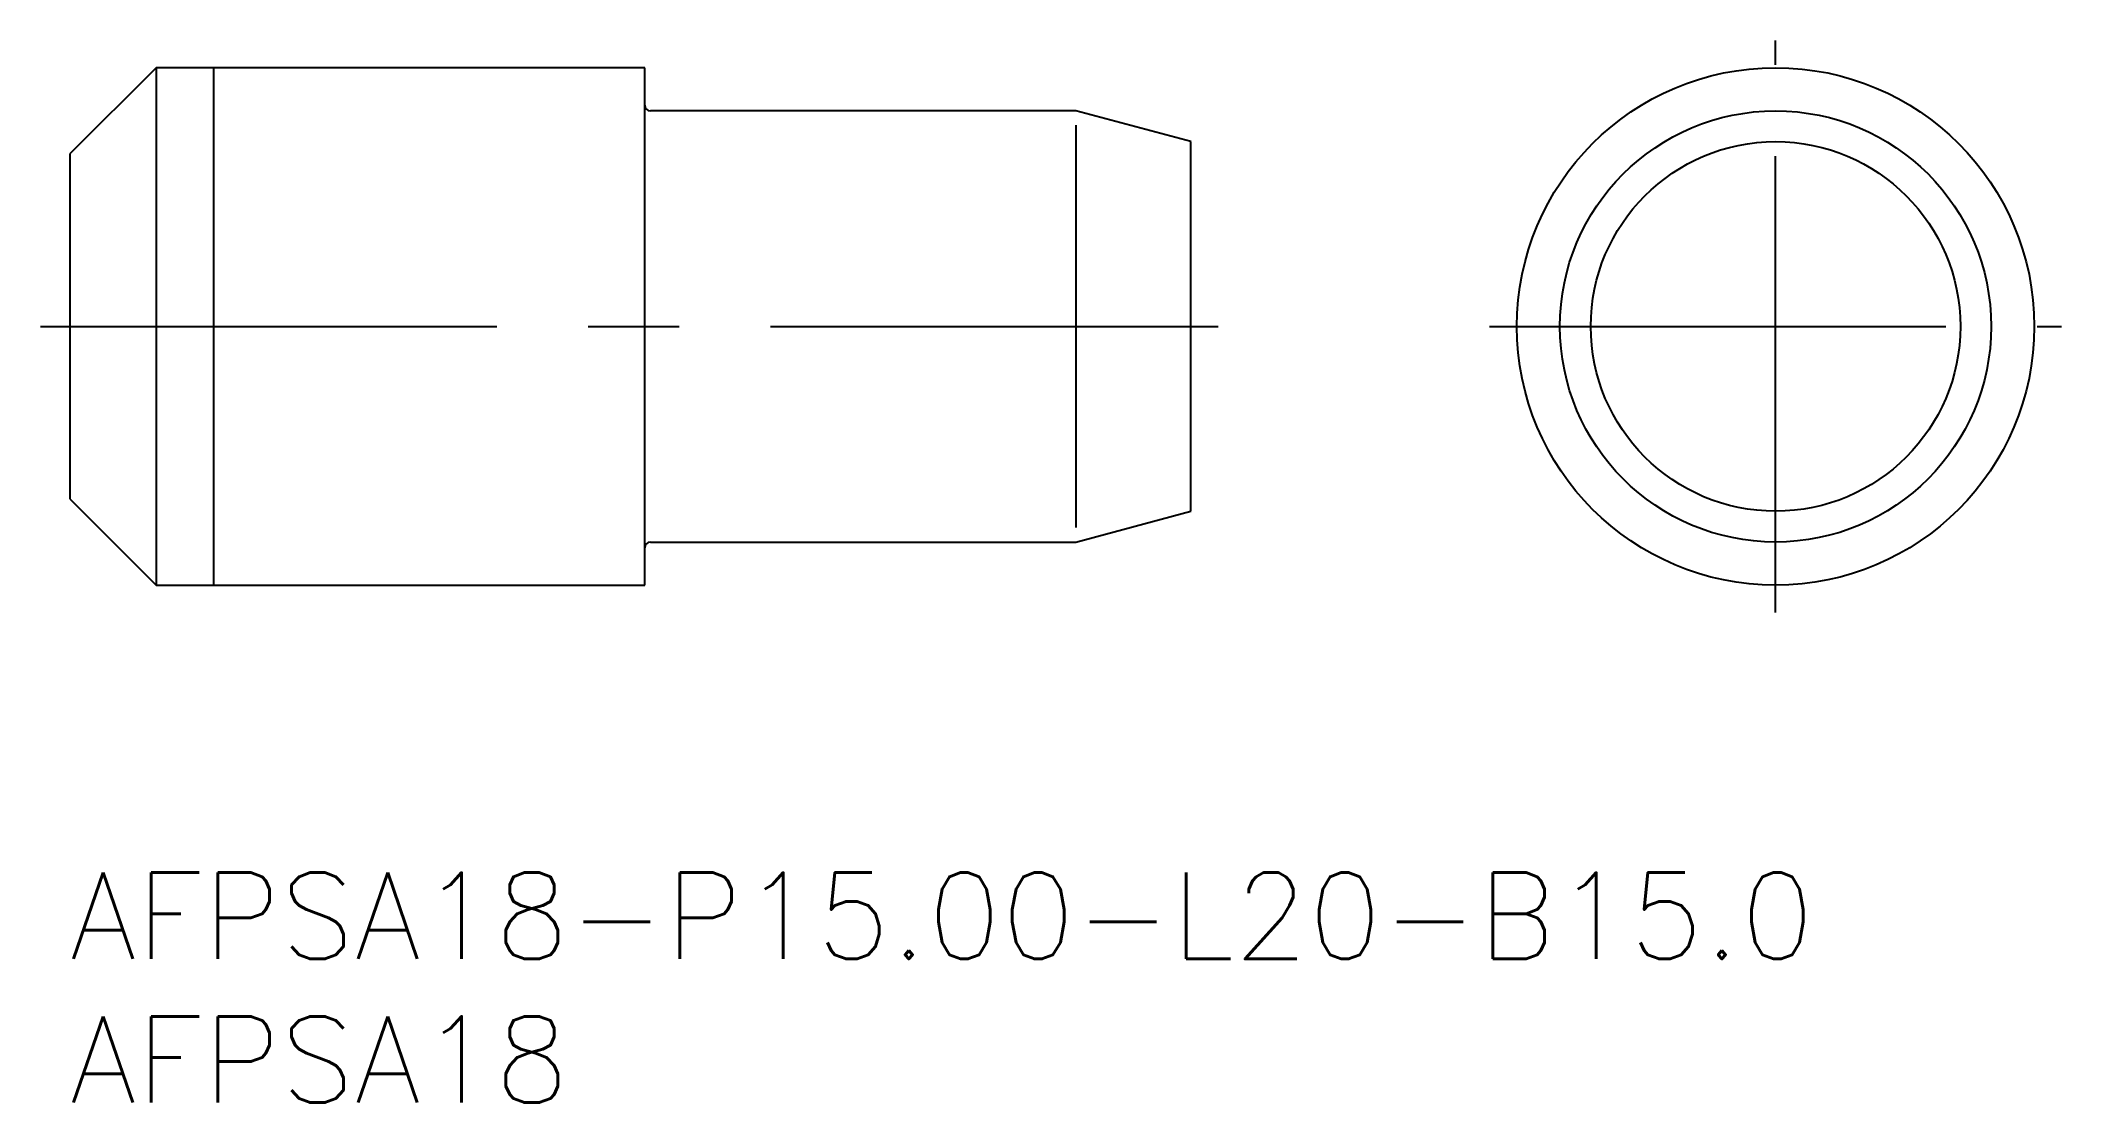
# Model space of a CAD drawing. Extents: x -1 to 69.3, y -8 to 28.9.
import ezdxf

# ---------------------------------------------------------------- set-up
doc = ezdxf.new("R2010")
doc.units = 0
doc.header["$LTSCALE"] = 0.5
doc.linetypes.add('CENTER', pattern=[50.8, 31.75, -6.35, 6.35, -6.35])
for name, color, linetype in [('MSM_CENTER', 1, 'CENTER'), ('MSM_CONTINUOUS', 7, 'CONTINUOUS'), ('MSM_NARROW', 5, 'CONTINUOUS'), ('MSM_PART_NUMBER', 7, 'CONTINUOUS')]:
    doc.layers.add(name, color=color, linetype=linetype)
doc.styles.get("Standard").update_dxf_attribs({"font": 'txt.shx', "height": 1.5, "bigfont": 'bigfont.shx'})

# ---------------------------------------------------------------- blocks, each defined once
blk = doc.blocks.new('*U14')
at = {"layer": 'MSM_PART_NUMBER'}
blk.add_text('AFPSA18-P15.00-L20-B15.0', height=3, dxfattribs=at).set_placement((0, -3))
blk = doc.blocks.new('*U15')
at = {"layer": 'MSM_PART_NUMBER'}
blk.add_text('AFPSA18', height=3, dxfattribs=at).set_placement((0, -8))

msp = doc.modelspace()

# ---------------------------------------------------------------- linework, layer by layer
at = {"layer": 'MSM_CENTER'}
for p, q in [((59.338, 9.05), (59.338, 28.95)), ((-1.025, 19), (39.95, 19)), ((49.388, 19), (69.288, 19))]:
    msp.add_line(p, q, dxfattribs=at)
at = {"layer": 'MSM_CONTINUOUS'}
for p, q in [((3, 28), (0, 25)), ((20, 28), (3, 28)), ((3, 28), (3, 10)), ((20, 10), (20, 28)), ((35, 26.5), (20.2, 26.5)), ((39, 25.428), (35, 26.5)), ((39, 12.572), (39, 25.428)), ((0, 25), (0, 13)), ((0, 13), (3, 10)), ((35, 11.5), (39, 12.572)), ((20.2, 11.5), (35, 11.5)), ((3, 10), (20, 10))]:
    msp.add_line(p, q, dxfattribs=at)
for radius in [9, 7.5, 6.428]:
    msp.add_circle((59.338, 19), radius, dxfattribs=at)
for centre, start, end in [((20.2, 26.7), 180, 270), ((20.2, 11.3), 90, 180)]:
    msp.add_arc(centre, 0.2, start, end, dxfattribs=at)
at = {"layer": 'MSM_NARROW'}
for p, q in [((5, 28), (5, 10)), ((35, 26), (35, 12))]:
    msp.add_line(p, q, dxfattribs=at)

# ---------------------------------------------------------------- block references
at = {"layer": 'MSM_CONTINUOUS'}
for name in ['*U14', '*U15']:
    msp.add_blockref(name, (0, 0), dxfattribs=at)

doc.saveas('drawing.dxf')
